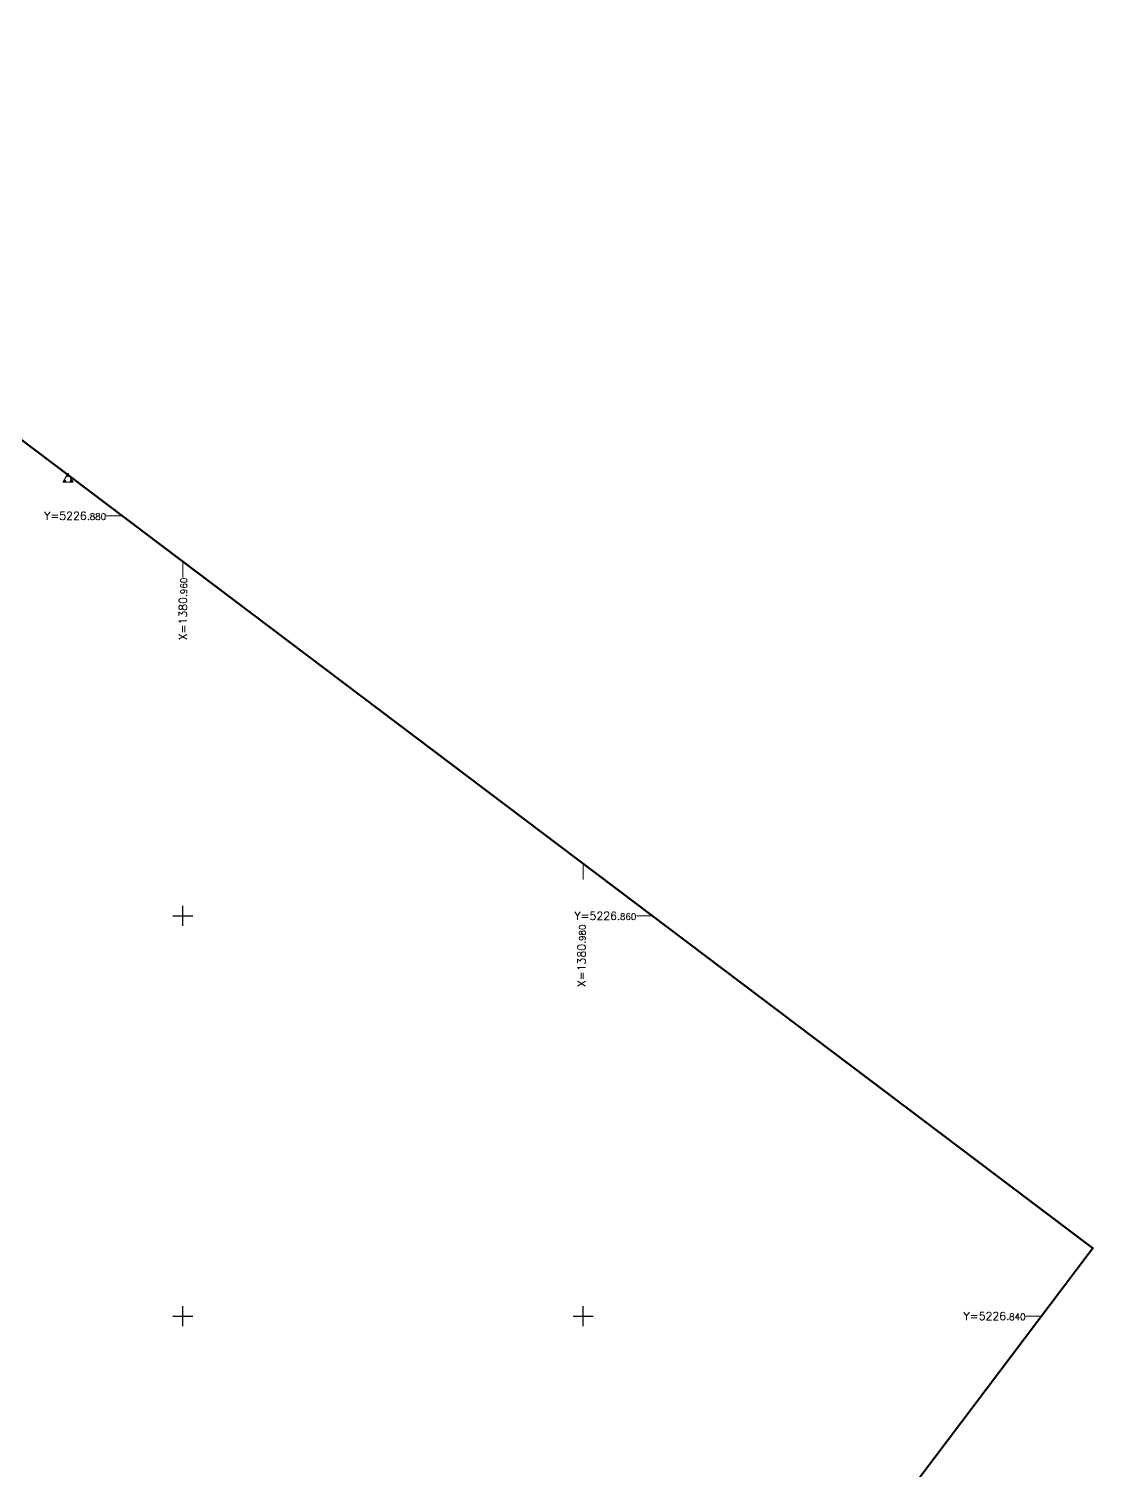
# Model space of a CAD drawing. Header units: metres. Extents: x 1380671 to 1381006, y 5226540 to 5226904.
# Drawn here: x 1380952.3 to 1381005.5, y 5226832.3 to 5226904.3 of the extents above; entities that cross this region are included whole.
import ezdxf
from ezdxf.enums import TextEntityAlignment as Align

# ---------------------------------------------------------------- set-up
doc = ezdxf.new("R2010")
doc.units = ezdxf.units.M
doc.header["$LTSCALE"] = 2
for name, color, linetype, lineweight in [('GEOD_P_STA', 7, 'Continuous', 0), ('MEP_F_CADRE', 7, 'Continuous', 0), ('MEP_F_TEXCARRO', 7, 'Continuous', 0)]:
    doc.layers.add(name, color=color, linetype=linetype, lineweight=lineweight)
doc.layers.add('MEP_F_CARRO', color=7, linetype='Continuous')
doc.layers.get('0').freeze()
doc.styles.get("Standard").update_dxf_attribs({"font": 'txt.shx'})

# ---------------------------------------------------------------- blocks, each defined once
blk = doc.blocks.new('ftc017')
h = blk.add_hatch(color=256)
h.paths.add_polyline_path([(0.13, 0.075), (0, 0.3), (-0.13, 0.075, -0.576824)])
h.paths.add_polyline_path([(-0.15, 0, -0.131353), (-0.13, 0.075), (-0.26, -0.15), (0, -0.15, -0.414265)])
h.paths.add_polyline_path([(0.26, -0.15), (0.13, 0.075, -0.131551), (0.15, 0, -0.414162), (0, -0.15)])
at = {"color": 0}
blk.add_line((0, 0), (0, 0), dxfattribs=at)
blk.add_lwpolyline([(0.26, -0.15), (0, 0.3), (-0.26, -0.15)], close=True, dxfattribs=at)
blk.add_circle((0, 0), 0.15, dxfattribs=at)

msp = doc.modelspace()

# ---------------------------------------------------------------- linework, layer by layer
at = {"layer": 'MEP_F_CADRE', "const_width": 0.1}
msp.add_lwpolyline([(1380776.366, 5226539.855), (1381005.466, 5226843.39), (1380924.806, 5226904.269), (1380671.007, 5226568.009), (1380705.053, 5226542.312), (1380729.753, 5226575.037)], close=True, dxfattribs=at)
at = {"layer": 'MEP_F_CARRO'}
for p, q in [((1380960, 5226859.5), (1380960, 5226860.5)), ((1380959.5, 5226860), (1380960.5, 5226860)), ((1380960, 5226839.5), (1380960, 5226840.5)), ((1380980, 5226839.5), (1380980, 5226840.5)), ((1380959.5, 5226840), (1380960.5, 5226840)), ((1380979.5, 5226840), (1380980.5, 5226840))]:
    msp.add_line(p, q, dxfattribs=at)
at = {"layer": 'MEP_F_TEXCARRO'}
for p, q in [((1380956.961, 5226880), (1380956.161, 5226880)), ((1380960, 5226877.706), (1380960, 5226876.906)), ((1380980, 5226862.611), (1380980, 5226861.811)), ((1380983.459, 5226860), (1380982.659, 5226860)), ((1381002.907, 5226840), (1381002.107, 5226840))]:
    msp.add_line(p, q, dxfattribs=at)

# ---------------------------------------------------------------- block references
at = {"layer": 'GEOD_P_STA'}
msp.add_blockref('ftc017', (1380954.249, 5226881.825), dxfattribs=at)

# ---------------------------------------------------------------- texts
at = {"layer": 'MEP_F_TEXCARRO'}
for s, height, p in [('Y=5226.', 0.4, (1380955.361, 5226879.8)), ('880', 0.32, (1380956.161, 5226879.8)), ('Y=5226.', 0.4, (1380981.859, 5226859.8)), ('860', 0.32, (1380982.659, 5226859.8)), ('Y=5226.', 0.4, (1381001.307, 5226839.8)), ('840', 0.32, (1381002.107, 5226839.8))]:
    msp.add_text(s, height=height, dxfattribs=at).set_placement(p, align=Align.RIGHT)
for s, height, p in [('960', 0.32, (1380960.2, 5226876.906)), ('X=1380.', 0.4, (1380960.2, 5226876.106)), ('980', 0.32, (1380980.121, 5226859.569)), ('X=1380.', 0.4, (1380980.121, 5226858.769))]:
    msp.add_text(s, height=height, rotation=90, dxfattribs=at).set_placement(p, align=Align.RIGHT)

doc.saveas('drawing.dxf')
